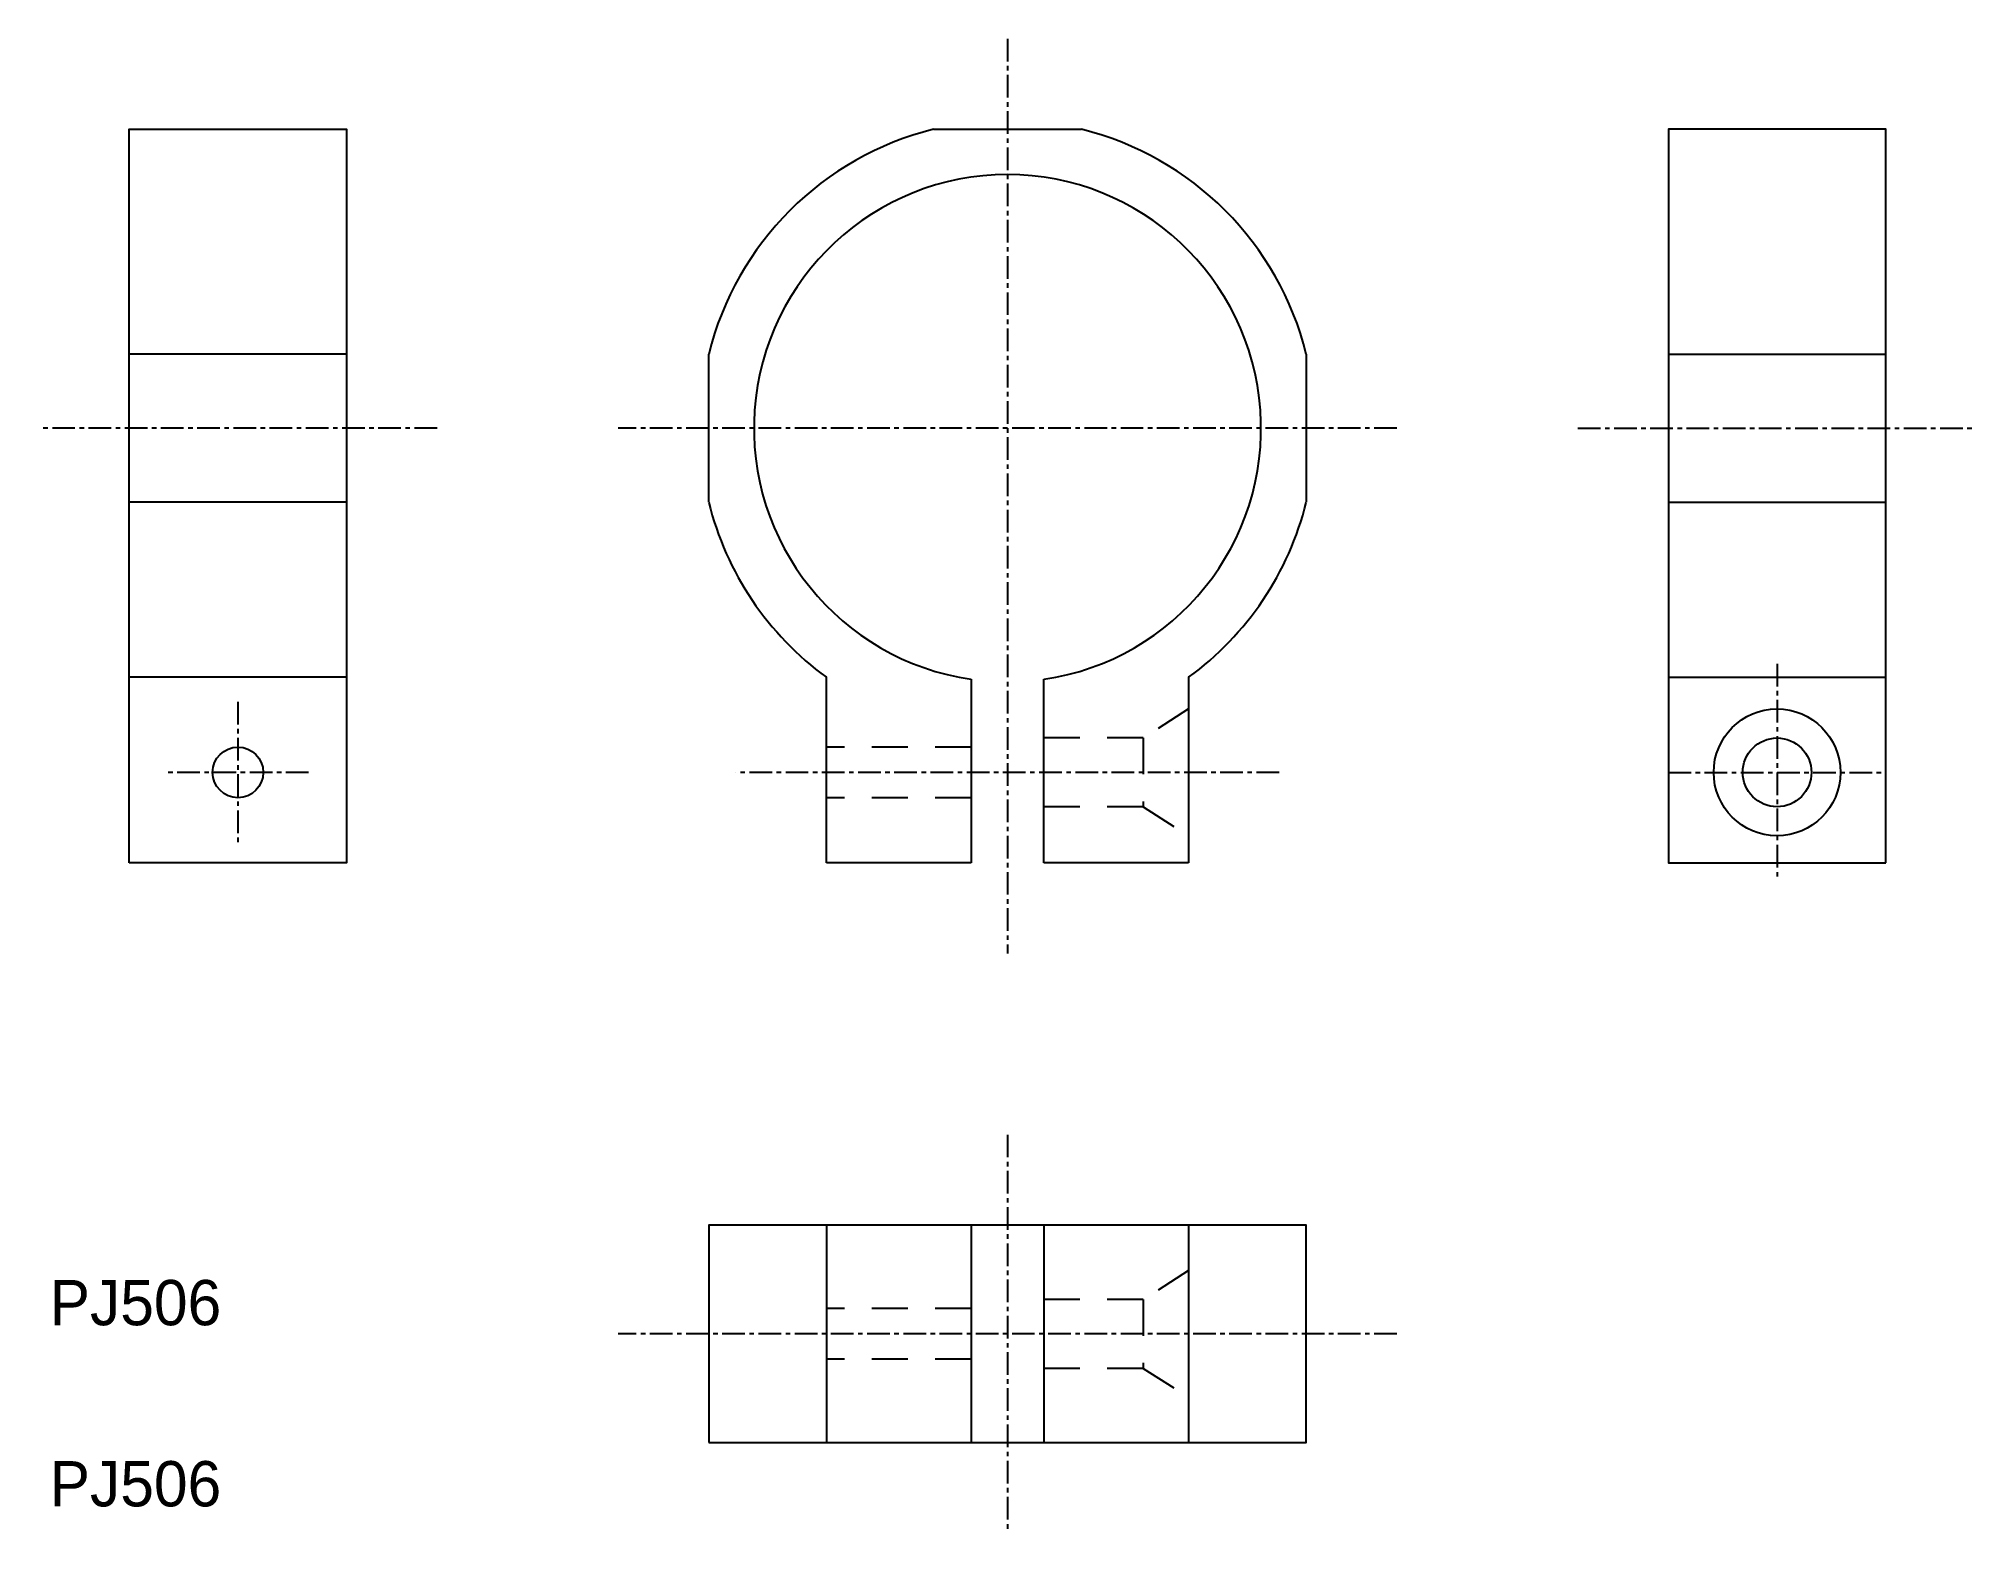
# Model space of a CAD drawing. Extents: x -1 to 106, y -1 to 81.
import ezdxf

# ---------------------------------------------------------------- set-up
doc = ezdxf.new("R2010")
doc.units = 0
doc.linetypes.add('CENTER', pattern=[2, 1.25, -0.25, 0.25, -0.25])
doc.linetypes.add('DASHED', pattern=[3.5, 2, -1.5])
doc.layers.get('0').update_dxf_attribs({"linetype": 'CONTINUOUS'})
doc.layers.add('CENTER', color=1, linetype='CENTER')

msp = doc.modelspace()

# ---------------------------------------------------------------- linework, layer by layer
at = {"color": 7, "linetype": 'CONTINUOUS'}
for p, q in [((48.81, 76.02), (56.99, 76.02)), ((16.4, 63.61), (4.4, 63.61)), ((36.4, 55.43), (36.4, 63.61)), ((69.4, 63.61), (69.4, 55.43)), ((89.4, 63.61), (101.4, 63.61)), ((16.4, 55.43), (4.4, 55.43)), ((89.4, 55.43), (101.4, 55.43)), ((16.4, 45.77), (4.4, 45.77)), ((42.9, 35.52), (42.9, 45.77)), ((50.9, 45.66), (50.9, 35.52)), ((54.9, 35.52), (54.9, 45.66)), ((62.9, 45.77), (62.9, 35.52)), ((89.4, 45.77), (101.4, 45.77)), ((50.9, 35.52), (42.9, 35.52)), ((62.9, 35.52), (54.9, 35.52)), ((42.9, 15.52), (42.9, 3.52)), ((50.9, 15.52), (50.9, 3.52)), ((54.9, 15.52), (54.9, 3.52)), ((62.9, 15.52), (62.9, 3.52))]:
    msp.add_line(p, q, dxfattribs=at)
at = {"color": 3, "linetype": 'DASHED'}
for p, q in [((50.9, 41.92), (42.9, 41.92)), ((60.4, 42.42), (54.9, 42.42)), ((50.9, 39.12), (42.9, 39.12)), ((60.4, 38.62), (54.9, 38.62)), ((50.9, 10.92), (42.9, 10.92)), ((60.4, 11.42), (54.9, 11.42)), ((50.9, 8.12), (42.9, 8.12)), ((60.4, 7.62), (54.9, 7.62))]:
    msp.add_line(p, q, dxfattribs=at)
at = {"color": 7, "linetype": 'CONTINUOUS'}
for points in [[(4.4, 35.52), (4.4, 76.02), (16.4, 76.02), (16.4, 35.52)], [(101.4, 35.52), (101.4, 76.02), (89.4, 76.02), (89.4, 35.52)], [(36.4, 3.52), (69.4, 3.52), (69.4, 15.52), (36.4, 15.52)]]:
    msp.add_lwpolyline(points, close=True, dxfattribs=at)
at = {"color": 3, "linetype": 'DASHED'}
for points in [[(62.9, 44.02), (60.4, 42.42), (60.4, 38.62), (62.9, 37.02)], [(62.9, 13.02), (60.4, 11.42), (60.4, 7.62), (62.9, 6.02)]]:
    msp.add_lwpolyline(points, dxfattribs=at)
at = {"color": 7, "linetype": 'CONTINUOUS'}
for centre, radius in [((95.4, 40.52), 3.5), ((10.4, 40.52), 1.4), ((95.4, 40.52), 1.9)]:
    msp.add_circle(centre, radius, dxfattribs=at)
for radius, start, end in [(17, 103.9306, 166.0694), (17, 13.9306, 76.0694), (14, 278.2132, 261.7868), (17, 193.9306, 233.9681), (17, 306.0319, 346.0694)]:
    msp.add_arc((52.9, 59.52), radius, start, end, dxfattribs=at)
at = {"layer": 'CENTER', "color": 1, "linetype": 'CENTER'}
for p, q in [((52.9, 81.02), (52.9, 30.52)), ((21.4, 59.52), (-0.6, 59.52)), ((74.4, 59.52), (31.4, 59.52)), ((84.4, 59.52), (106.4, 59.52)), ((95.4, 46.52), (95.4, 34.52)), ((10.4, 44.42), (10.4, 36.62)), ((14.3, 40.52), (6.5, 40.52)), ((67.9, 40.52), (37.9, 40.52)), ((89.4, 40.52), (101.4, 40.52)), ((52.9, 20.52), (52.9, -1.48)), ((74.4, 9.52), (31.4, 9.52))]:
    msp.add_line(p, q, dxfattribs=at)

# ---------------------------------------------------------------- texts
at = {"color": 7, "linetype": 'CONTINUOUS'}
for p in [(0, 10), (0, 0)]:
    msp.add_text('PJ506', height=2.5, dxfattribs=at).set_placement(p)

doc.saveas('drawing.dxf')
